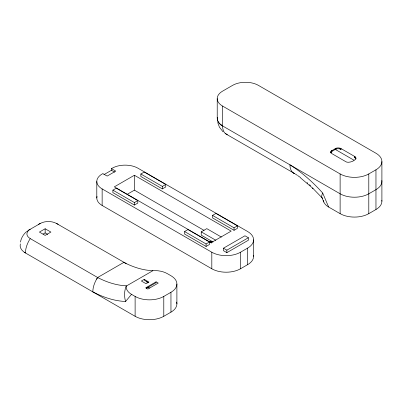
<?xml version="1.0" encoding="UTF-8"?>
<svg xmlns="http://www.w3.org/2000/svg" width="402" height="402" viewBox="0 0 402 402"><rect width="100%" height="100%" fill="white"/><g stroke="black" fill="none" stroke-linecap="round" stroke-linejoin="round"><path stroke-width="0.6" d="M381.84 180.458A20.276 11.703 0 0 1 375.96 189.654L368.795 193.794A20.276 11.703 0 0 1 340.122 193.794L222.567 125.921C219.658 124.298 216.829 121.319 217.271 117.741M330.886 151.876L331.032 152.75L331.72 153.534L345.685 161.619C348.439 163.905 359.152 159.785 354.644 156.448L341.017 148.579A4.055 2.342 0 0 0 335.469 148.479L331.313 151.036L330.871 153.001L331.57 151.609L336.539 148.685M381.84 200.327A20.276 11.703 0 0 1 375.96 209.517L368.795 213.658A20.276 11.703 0 0 1 340.122 213.658L328.63 207.025L322.721 193.066L320.314 190.427A122.881 70.948 60 0 0 293.254 166.996L289.948 164.825A18.246 10.532 -60 0 0 293.726 173.177L294.751 173.639L227.09 134.64A18.246 10.532 -60 0 1 222.567 125.921C219.628 124.283 216.799 121.258 217.276 117.645M20.422 242.104C21.216 237.984 23.457 234.145 26.708 231.487M20.326 243.878C19.231 247.722 22.261 251.26 25.447 252.974L135.117 316.294A20.276 11.703 0 0 0 163.79 316.294L170.956 312.153A20.276 11.703 0 0 0 176.644 302.043M170.956 312.153L170.956 292.289A20.276 11.703 0 0 0 170.956 275.732L167.348 273.651A18.191 10.502 0 0 0 153.036 270.611L126.243 286.083A18.191 10.502 0 0 0 131.509 294.344L125.6 301.48L123.193 301.339A122.881 70.948 60 0 1 96.133 293.525L92.822 291.872A18.246 10.532 -60 0 1 96.601 279.159L97.631 277.511L123.856 262.37A108.721 62.772 60 0 0 152.529 270.647L152.906 270.772M96.601 279.159L97.631 277.511A108.721 62.772 60 0 0 126.303 285.787L126.112 286.239A18.191 13.884 -86.7 0 0 125.6 301.48M58.195 224.391A18.246 10.532 -60 0 0 56.762 223.562L56.476 223.467A11.447 6.608 0 0 0 40.285 223.467L30.25 229.261A11.447 6.608 0 0 0 30.25 238.612L29.969 239.034A18.246 10.532 -60 0 0 25.447 252.974L24.371 252.295M103.932 174.634L111.46 170.287L111.46 168.634L112.178 168.217A18.246 10.532 0 0 1 137.981 168.217L247.652 231.537A20.276 11.703 0 0 1 247.652 248.089L247.652 264.647L240.486 268.782A20.276 11.703 0 0 1 211.814 268.782L102.143 205.467A18.246 10.532 0 0 1 97.023 196.367M134.399 175.257L114.329 186.845L211.095 242.713L231.165 231.125L134.399 175.257L134.399 190.151L204.095 230.391M45.155 228.763L39.421 232.075L45.155 235.386L50.893 232.075L45.155 228.763L45.155 232.904L47.763 234.406M112.897 190.151L116.299 188.186L137.806 200.603L137.806 203.085L134.399 205.05L112.897 192.638L112.897 190.151L134.399 202.568L137.806 200.603M140.851 174.011L144.253 172.046L165.76 184.463L165.76 186.945L162.353 188.91L140.851 176.498L140.851 174.011L162.353 186.427L165.76 184.463M43.069 234.105L45.155 232.904M127.349 194.226L134.399 190.151M184.573 231.537L187.98 229.572L209.482 241.989L209.482 244.471L206.08 246.436L184.573 234.019L184.573 231.537L206.08 243.954L209.482 241.989M212.532 215.397L215.934 213.432L237.441 225.849L237.441 228.331L234.034 230.296L212.532 217.879L212.532 215.397L234.034 227.813L237.441 225.849M212.894 241.888L201.241 235.16L201.241 231.848L206.794 228.643L221.417 237.085M144.253 279.355L141.388 281.013L146.047 283.701L148.916 282.043L144.253 279.355L144.253 280.184L148.398 282.576M156.082 281.837L145.69 287.837L147.841 289.078L158.232 283.078L156.082 281.837L156.082 282.666L146.207 288.365M146.459 288.013L148.016 287.113L149.629 288.048M223.462 248.195L244.964 235.778L248.371 237.743L248.371 240.23L226.869 252.642L223.462 250.677L223.462 248.195L226.869 250.16L248.371 237.743M222.567 106.058L340.122 173.93A20.276 11.703 0 0 0 368.795 173.93L375.96 169.79A20.276 11.703 0 0 0 375.96 153.237L258.406 85.365A18.246 10.532 0 0 0 232.602 85.365L222.567 91.159A18.246 10.532 0 0 0 222.567 106.058L222.567 125.921M131.509 294.344L135.117 296.425A20.276 11.703 0 0 0 163.79 296.425L170.956 292.289M111.46 168.634L115.761 171.116L107.158 176.081L102.862 173.599L102.143 174.011A18.246 10.532 0 0 0 102.143 188.91L211.814 252.23A20.276 11.703 0 0 0 240.486 252.23L247.652 248.089M330.806 151.996L331.881 151.378L331.881 150.549M40.285 223.467L40.004 223.562A18.246 10.532 60 0 0 38.572 224.391M30.25 229.261L29.969 229.356A18.246 10.532 60 0 0 27.346 231.386M208.718 241.763L210.688 241.512L213.045 241.999M294.751 173.639L293.726 173.177M56.476 223.467L124.886 262.828A18.246 10.532 -60 0 1 126.198 263.848M123.856 262.37L124.886 262.828M339.584 148.579L341.017 149.408L341.017 148.579M354.644 156.448L354.644 157.272L356.071 158.102M334.931 149.207L353.866 160.137M111.46 170.287L114.686 172.151M201.241 231.848L215.864 240.29M30.25 238.612L97.631 277.511M354.644 157.272L355.83 158.855L355.83 158.031M220.708 124.665L221.909 125.524M300.676 178.006L312.992 188.427L312.605 188.056L322.082 197.824A18.191 5.276 -42.4 0 1 322.721 193.066M223.09 131.871L219.437 127.183L217.668 122.434M321.866 197.462L323.806 202.04M381.9 161.514L381.9 201.241M375.96 169.79L375.96 209.517M368.795 173.93L368.795 213.658M355.78 157.735L355.81 159.152M355.669 157.448L355.669 158.277M355.499 157.172L355.499 158.001M355.267 156.911L355.267 157.74M354.981 156.669L354.981 157.494M340.122 173.93L340.122 213.658M335.469 148.479L335.469 149.308A4.055 2.342 0 0 1 341.017 149.408M331.57 150.78L331.57 151.609M331.313 151.036L331.313 151.866M331.107 151.308L331.107 152.132M330.967 151.589L330.967 152.413M253.592 239.813L253.592 256.37M240.486 252.23L240.486 268.782M234.034 227.813L234.034 230.296M226.869 250.16L226.869 252.642M217.221 98.611L217.221 118.474M211.814 252.23L211.814 268.782M211.688 241.602L211.688 242.702M211.196 241.537L211.196 243.195M210.688 241.512L210.688 242.612M210.176 241.517L210.176 242.622M206.08 243.954L206.08 246.436M176.895 284.013L176.895 303.877M163.79 296.425L163.79 316.294M162.353 186.427L162.353 188.91M135.117 296.425L135.117 316.294M134.399 202.568L134.399 205.05M102.143 188.91L102.143 205.467M96.797 181.463L96.797 198.015M253.531 255.451A20.276 11.703 0 0 1 247.652 264.647M148.222 282.485A1.317 0.759 0 0 1 146.911 282.149A1.317 0.759 0 0 1 146.911 281.32M328.63 207.025A18.191 10.502 0 0 1 323.364 200.412M227.371 134.735A11.447 6.608 0 0 1 225.552 133.369M295.249 173.955A108.721 62.772 60 0 1 297.224 175.257M297.721 175.594A108.721 62.772 60 0 1 300.676 177.674M307.022 182.603A108.721 62.772 60 0 1 307.832 183.277M309.434 184.649A108.721 62.772 60 0 1 310.635 185.699M322.771 198.317A18.191 5.276 -42.4 0 1 322.384 198.111"/></g></svg>
